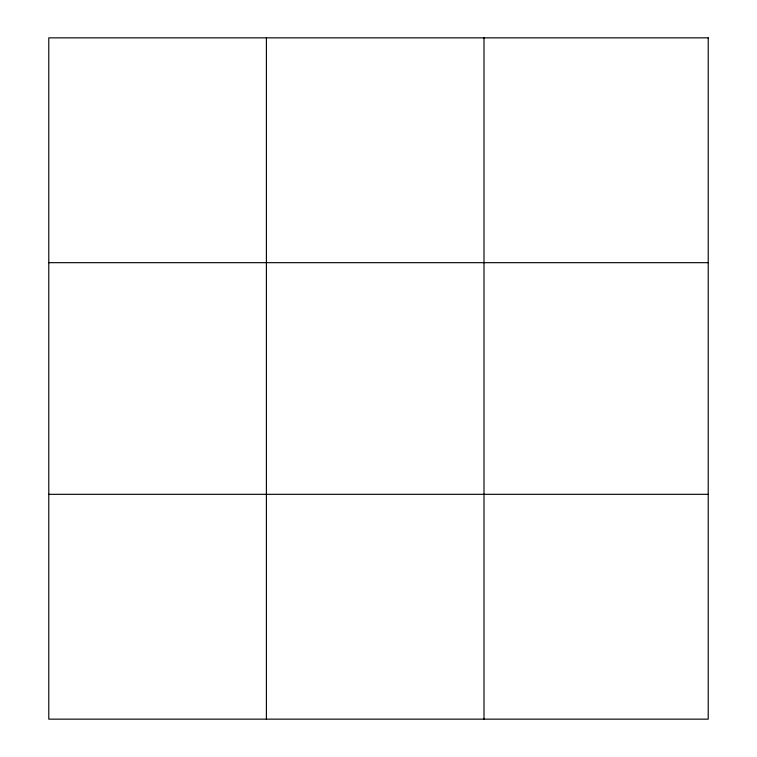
<?xml version="1.0" encoding="UTF-8"?>
<svg xmlns="http://www.w3.org/2000/svg" width="757" height="757" viewBox="0 0 757 757"><rect width="100%" height="100%" fill="white"/><g stroke="black" fill="none" stroke-linecap="round" stroke-linejoin="round"><path stroke-width="1.14" d="M266.398 719.15L266.398 37.85M484.007 719.15L484.007 37.85M48.779 262.679L708.221 262.679M48.779 494.321L708.221 494.321M708.221 37.85L708.221 719.15L48.779 719.15L48.779 37.85L708.221 37.85"/></g></svg>
